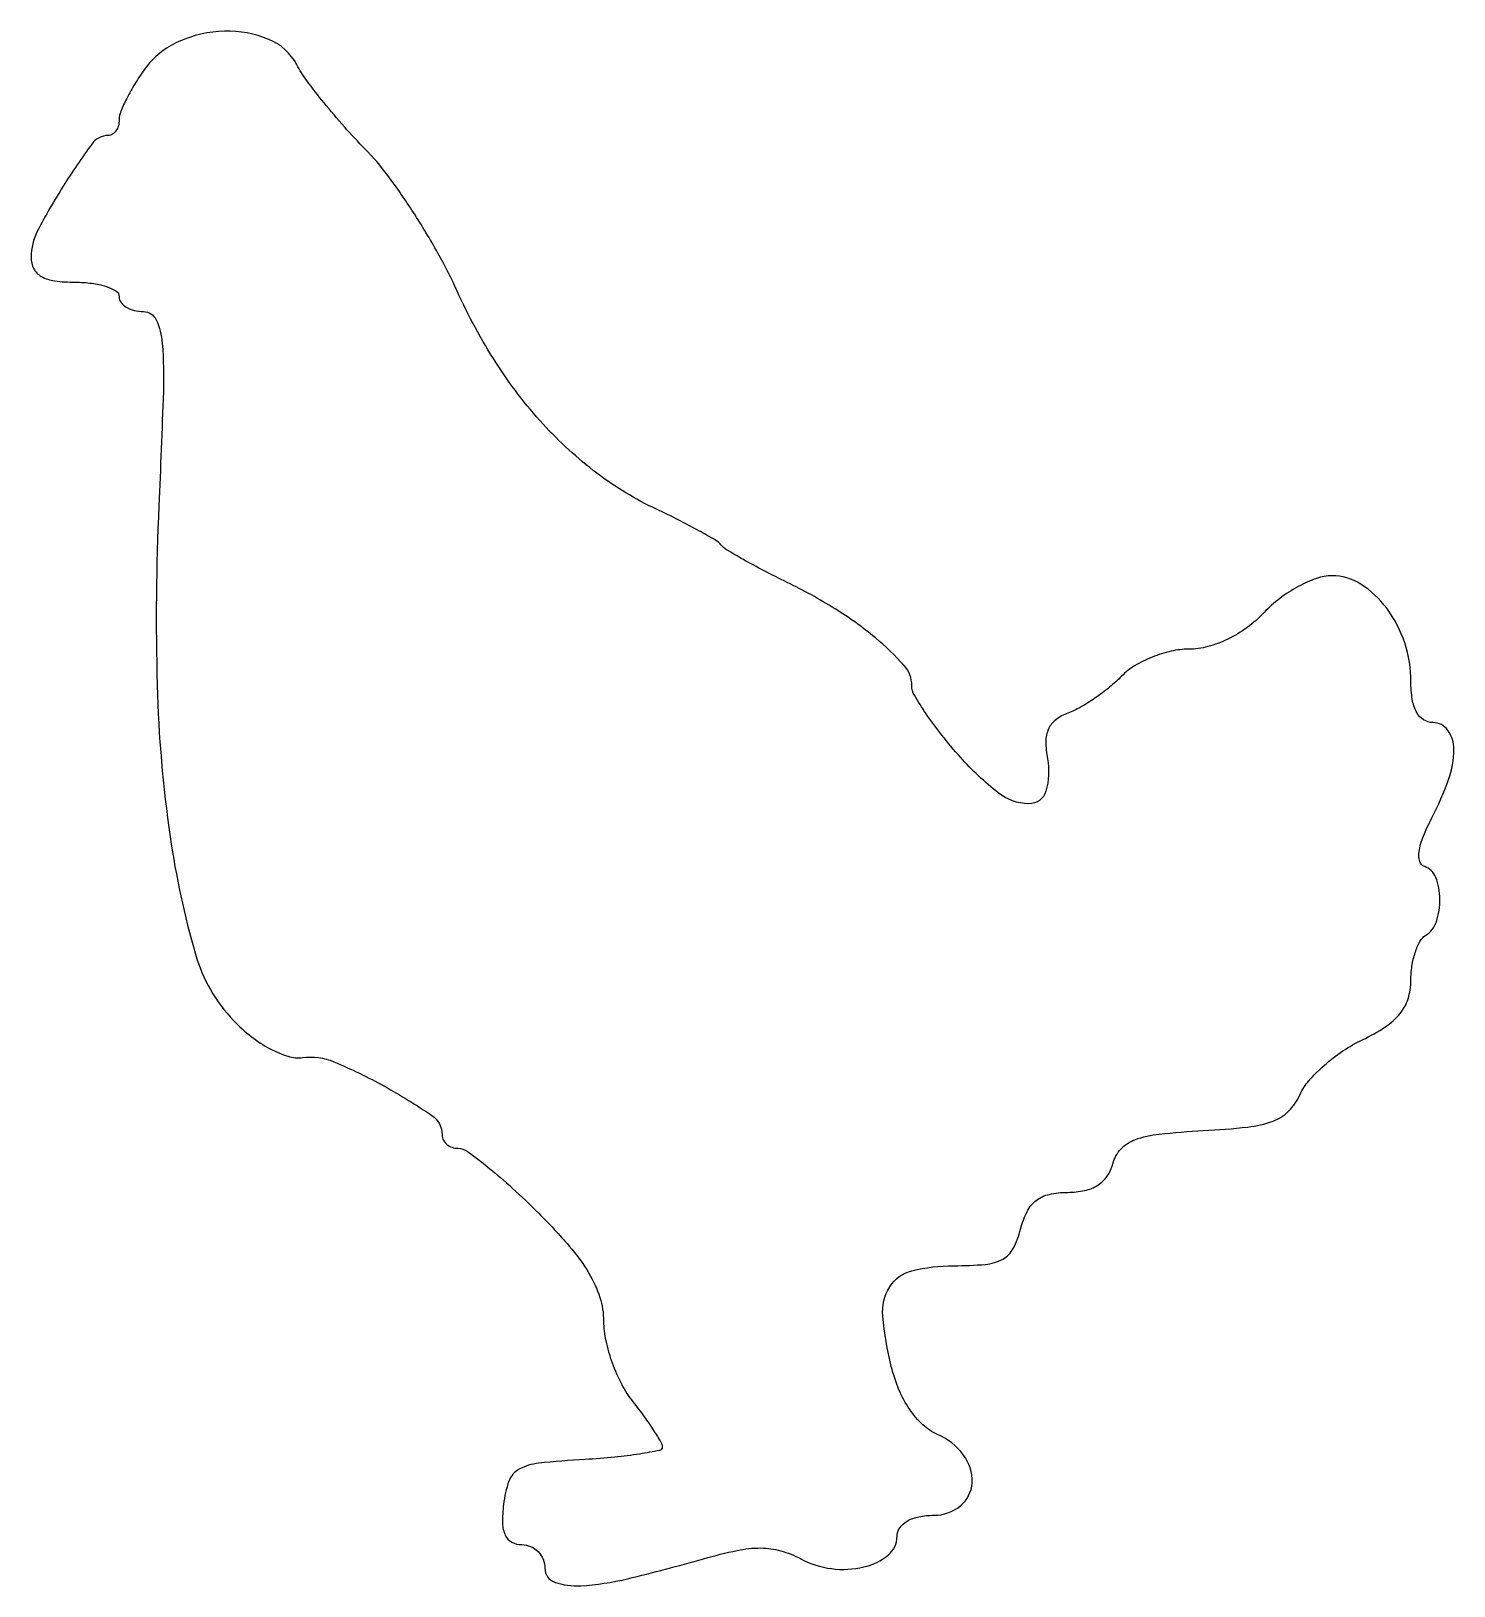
# Model space of a CAD drawing. Extents: x 0 to 97, y 0 to 106.
import ezdxf

# ---------------------------------------------------------------- set-up
doc = ezdxf.new("R2010")
doc.units = 0

msp = doc.modelspace()

# ---------------------------------------------------------------- linework, layer by layer
msp.add_lwpolyline([(7.75, 103.530467, 0.01908), (7.080111, 102.531172, 0.021287), (6.514062, 101.518816, 0.02119), (6.108566, 100.622596, 0.095922), (6, 100.061892, -0.068812), (5.943807, 99.655513, -0.084475), (5.779687, 99.309923, -0.0989), (5.53603, 99.077538, -0.139763), (5.25, 98.993167, 0.236545), (4.152152, 98.43043, 0.017217), (2.180068, 95.53638, 0.021652), (0.441229, 92.502422, 0.119851), (0, 90.68812, 0.119033), (0.185648, 89.919354, 0.147135), (0.694281, 89.390677, 0.096319), (1.599952, 89.090044, 0.032124), (3, 89, -0.031626), (4.149251, 88.927234, -0.048861), (5.11875, 88.70625, -0.06271), (5.790443, 88.384262, -0.254951), (6, 88, 0.161918), (6.126849, 87.61856, 0.096322), (6.484979, 87.29375, 0.077716), (7.019567, 87.074331, 0.058657), (7.650991, 87, -0.294252), (8.51951, 86.440422, -0.086967), (8.933988, 84.834598, -0.028205), (9.008907, 81.535214, -0.002904), (8.70123, 73.75, 0.018064), (8.589133, 61.546486, 0.029321), (9.475089, 51.217423, 0.034038), (11.198347, 43.220266, 0.12106), (13.789188, 38.7082, 0.036243), (14.992338, 37.618056, 0.042838), (16.277937, 36.77929, 0.048113), (17.498692, 36.268469, 0.108031), (18.494207, 36.183719, -0.132686), (20.62348, 35.897695, -0.027125), (24.072677, 34.224739, -0.023098), (27.304344, 32.234385, -0.248054), (28, 30.918441, 0.116728), (28.082915, 30.568116, 0.10053), (28.316941, 30.269792, 0.092989), (28.6669, 30.069527, 0.083776), (29.078947, 30, -0.158385), (29.708341, 29.795496, -0.012188), (31.139638, 28.701316, -0.015747), (32.806851, 27.27246, -0.011336), (34.578947, 25.578947, -0.018176), (36.663479, 23.337092, -0.043048), (37.999164, 21.492249, -0.05798), (38.746906, 19.839142, -0.077393), (39, 18.213806, 0.054955), (39.144667, 16.901544, 0.032499), (39.5875, 15.387658, 0.03219), (40.234037, 13.915869, 0.047097), (41, 12.727129, -0.009575), (41.766095, 11.713854, -0.013172), (42.4125, 10.772798, -0.009837), (42.91011, 9.971749, -0.134856), (43, 9.64453, -0.357522), (42.814951, 9.418816, -0.00957), (41.457813, 9.174359, -0.015778), (39.762808, 8.957026, -0.009615), (37.75, 8.80226, 0.011259), (34.574042, 8.547556, 0.100087), (33.241203, 8.13226, 0.183206), (32.551437, 7.324617, 0.057535), (32.183578, 5.75, 0.032073), (32.118815, 4.467019, 0.103603), (32.304247, 3.638397, 0.165427), (32.742503, 3.172197, 0.122711), (33.433578, 3, -0.101839), (34.031322, 2.876977, -0.098561), (34.539863, 2.527237, -0.097261), (34.880575, 2.004871, -0.096306), (35, 1.390594, 0.316875), (35.660516, 0.453012, 0.101176), (37.445057, 0.198498, 0.044191), (40.628199, 0.674128, 0.010538), (45.810001, 2.039976, -0.018007), (48.097092, 2.606435, -0.052056), (49.718188, 2.773613, -0.068723), (51.068685, 2.585385, -0.053972), (52.440841, 2.031661, 0.091365), (54.528589, 1.364802, 0.089473), (56.733099, 1.478483, 0.112678), (58.387697, 2.286746, 0.226768), (59, 3.567388, -0.153794), (59.182376, 4.146288, -0.110456), (59.686266, 4.606739, -0.082491), (60.482017, 4.902411, -0.047823), (61.5, 5, 0.172357), (63.306132, 5.641662, 0.213863), (64.100677, 7.218716, 0.175182), (63.507328, 9.126529, 0.127938), (61.75, 10.512872, -0.083952), (60.751837, 11.168191, -0.056229), (59.859618, 12.206232, -0.049891), (59.125894, 13.555847, -0.039019), (58.600621, 15.139532, -0.038269), (58.026399, 18.571918, -0.162636), (58.500779, 20.56923, -0.196751), (60.005478, 21.658557, -0.059591), (62.860207, 22, 0.02171), (65.019262, 22.093789, 0.104264), (66.190908, 22.449304, 0.147477), (66.907207, 23.179819, 0.059275), (67.410644, 24.5, -0.053971), (67.84867, 25.686181, -0.112046), (68.46934, 26.446312, -0.112134), (69.356964, 26.863711, -0.054109), (70.612672, 27, 0.052575), (71.769774, 27.122007, 0.088799), (72.670278, 27.489262, 0.101213), (73.309217, 28.104023, 0.08701), (73.698015, 28.953211, -0.123349), (74.243687, 29.94913, -0.118984), (75.201055, 30.586332, -0.061812), (76.858797, 30.96911, -0.012735), (79.854396, 31.203211, 0.013792), (82.884077, 31.446419, 0.062299), (84.607563, 31.853824, 0.107484), (85.687451, 32.547076, 0.093324), (86.448044, 33.659228, -0.075913), (87.044294, 34.59924, -0.033304), (88.08755, 35.64672, -0.031991), (89.364478, 36.631372, -0.037003), (90.698044, 37.39305, 0.033685), (92.252952, 38.267533, 0.076379), (93.253843, 39.16708, 0.094928), (93.808542, 40.189919, 0.07706), (94, 41.424804, -0.037394), (94.073834, 42.410675, -0.041246), (94.29375, 43.341722, -0.045273), (94.615459, 44.092398, -0.131209), (95, 44.5, 0.177227), (95.73518, 45.434835, 0.082286), (95.971371, 46.982987, 0.086363), (95.695193, 48.457917, 0.226678), (94.939981, 49.186673, -0.24745), (94.598959, 49.542689, -0.106859), (94.554453, 50.217801, -0.060386), (94.827635, 51.213755, -0.023082), (95.43382, 52.520006, 0.034891), (96.563274, 55.112337, 0.08292), (96.929678, 57.176525, 0.15836), (96.523439, 58.471871, 0.242806), (95.5, 59, -0.146843), (94.862602, 59.191321, -0.12373), (94.385014, 59.712916, -0.085297), (94.092883, 60.579927, -0.038722), (94, 61.777494, 0.079263), (93.577358, 64.426812, 0.081189), (92.352323, 66.78902, 0.091164), (90.590487, 68.42552, 0.142633), (88.61761, 69, 0.084964), (87.579966, 68.822393, 0.039315), (86.325232, 68.265625, 0.03746), (85.066199, 67.456658, 0.04268), (84, 66.5, -0.045795), (82.851304, 65.482141, -0.045158), (81.531336, 64.684975, -0.047396), (80.161285, 64.171898, -0.065997), (78.864641, 64, 0.05615), (77.666521, 63.865027, 0.039509), (76.371007, 63.459531, 0.039938), (75.177234, 62.864874, 0.064451), (74.288955, 62.160105, -0.028444), (73.467693, 61.40635, -0.020812), (72.477897, 60.663119, -0.021148), (71.478033, 60.036028, -0.042936), (70.6358, 59.647667, 0.077652), (69.809304, 59.194832, 0.123639), (69.312279, 58.5656, 0.106064), (69.127161, 57.702091, 0.047217), (69.237551, 56.537663, -0.118798), (69.132268, 54.327725, -0.338091), (67.96708, 53.469843, -0.16397), (65.892429, 54.209449, -0.044085), (63.311749, 56.640799, -0.014102), (62.043522, 58.149957, -0.018286), (60.972826, 59.605879, -0.016161), (60.176121, 60.862055, -0.134017), (60, 61.507339, 0.184948), (59.467784, 62.896945, 0.036821), (57.515835, 64.77332, 0.034269), (54.770774, 66.747745, 0.025466), (51.5, 68.552049, -0.006699), (49.931503, 69.342059, -0.008898), (48.528125, 70.104678, -0.006671), (47.379335, 70.776094, -0.084093), (47, 71.102173, 0.086138), (46.622097, 71.42436, 0.007175), (45.500251, 72.06636, 0.009402), (44.128075, 72.792329, 0.007118), (42.596598, 73.538908, -0.052503), (38.549582, 75.988323, -0.045331), (34.878578, 79.338748, -0.042699), (31.677029, 83.506086, -0.03623), (29.028016, 88.386319, 0.021495), (27.713676, 90.987575, 0.015883), (26.048292, 93.749532, 0.016115), (24.304617, 96.26254, 0.034341), (22.768461, 98.058897, -0.012296), (21.344972, 99.582195, -0.011308), (19.956682, 101.216005, -0.011386), (18.785228, 102.728684, -0.036211), (18.102275, 103.808897, 0.172587), (16.197718, 105.539541, 0.106064), (13.185663, 106.101498, 0.099039), (10.030031, 105.381498, 0.130821)], format="xyb", close=True)

doc.saveas('drawing.dxf')
